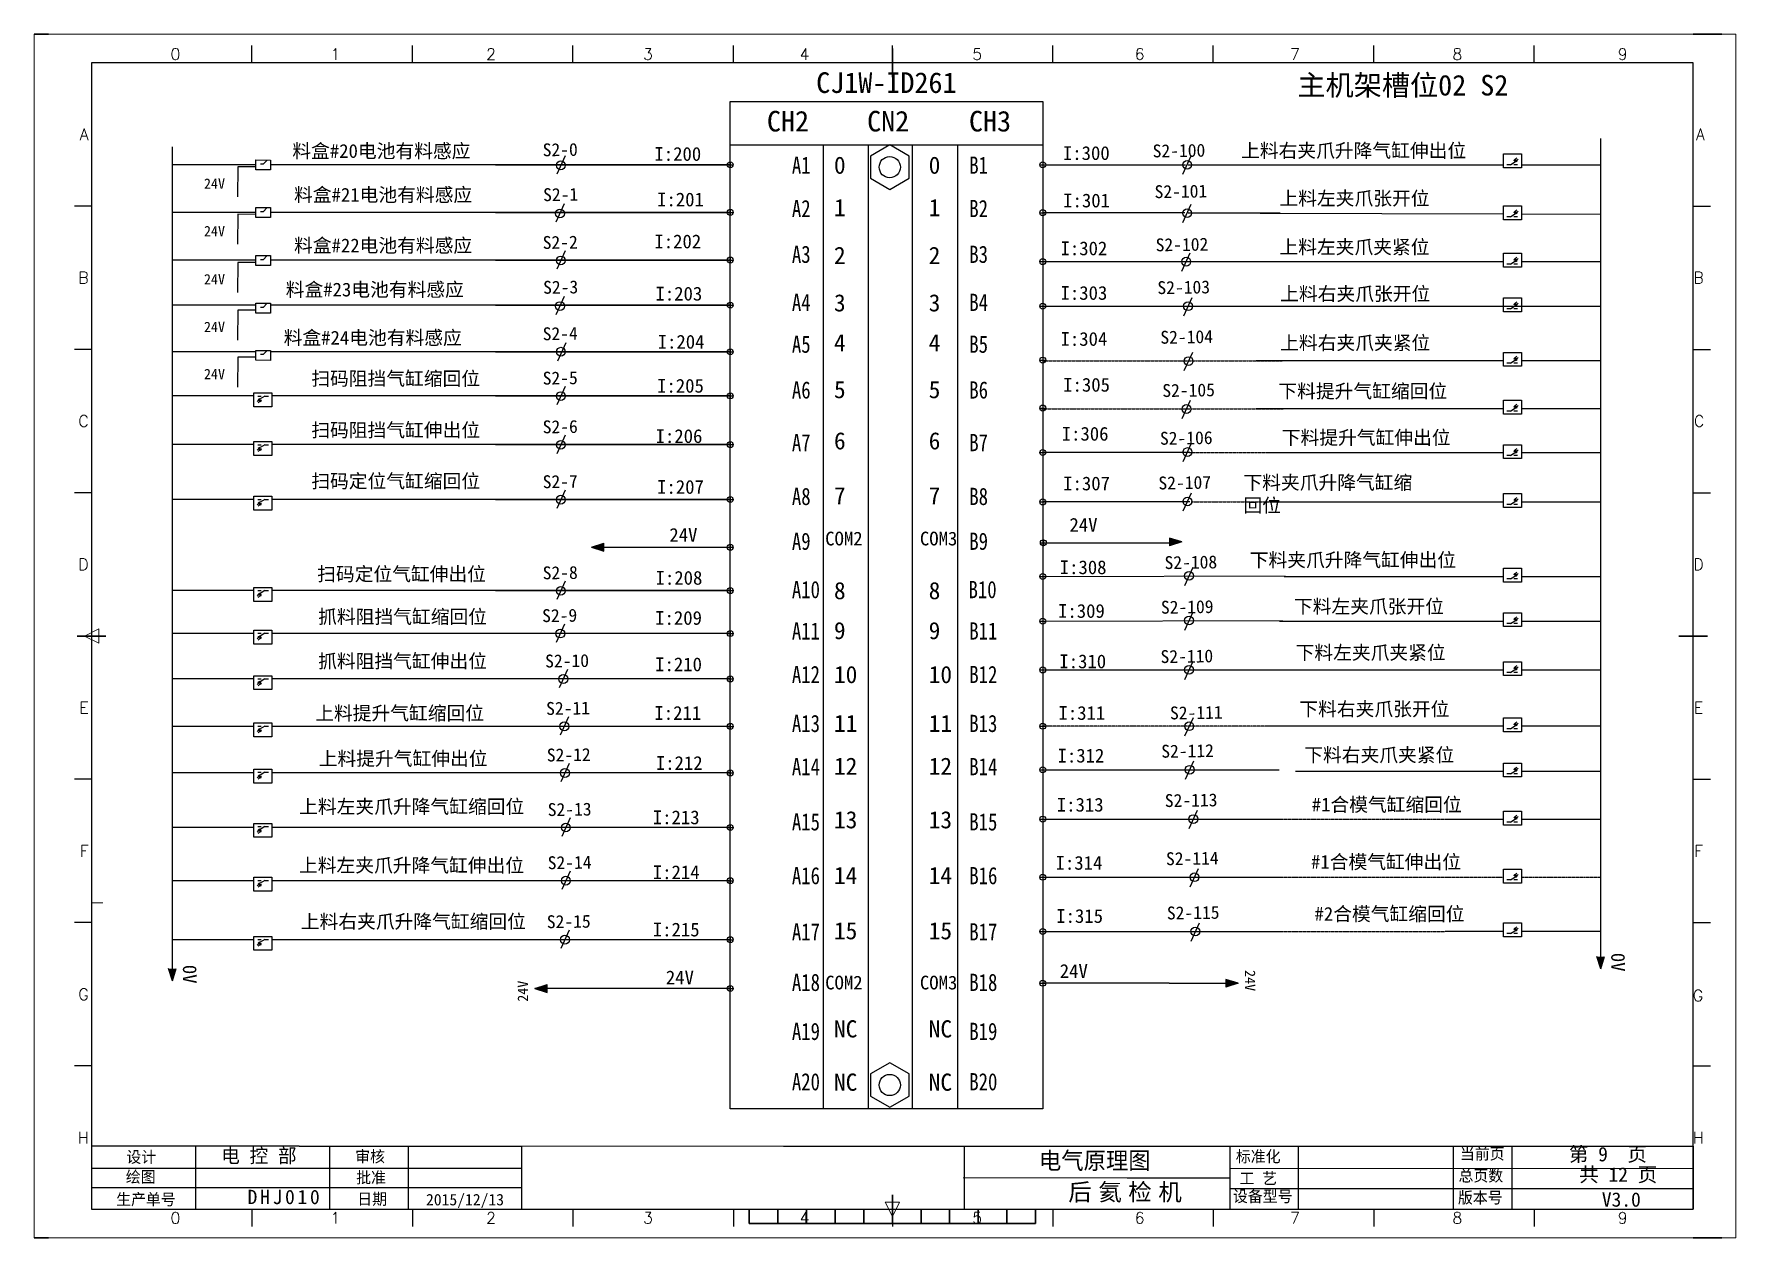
# Model space of a CAD drawing. Extents: x -471 to 3265, y -2399 to 467.
# Drawn here: x 1340 to 1934, y -955 to -535 of the extents above; entities that cross this region are included whole.
import ezdxf
from ezdxf.enums import TextEntityAlignment as Align

# ---------------------------------------------------------------- set-up
doc = ezdxf.new("R2010")
doc.units = 0
doc.header["$MEASUREMENT"] = 0
doc.linetypes.add('ACAD_ISO02W100', pattern=[15, 12, -3])
doc.linetypes.add('ACANSTGL', pattern=[0.11811, 0.07874, -0.03937])
doc.layers.add('1', color=3, linetype='Continuous', lineweight=20)
for name, color, linetype in [('AE_BOR', 1, 'Continuous'), ('SYMS', 7, 'Continuous'), ('图层1', 7, 'Continuous')]:
    doc.layers.add(name, color=color, linetype=linetype)
doc.styles.add('HZ', font='SimSun.ttf', dxfattribs={"width": 0.8})
doc.styles.add('WD', font='romans.shx', dxfattribs={"bigfont": 'gbcbig.shx'})
doc.styles.add('样式 2', font='NSimSun.ttf')

# ---------------------------------------------------------------- blocks, each defined once
blk = doc.blocks.new('gb_a2_a')
for p, q in [((584, 410), (25, 410)), ((25, 410), (25, 10)), ((584, 10), (584, 410)), ((25, 10), (584, 10))]:
    blk.add_line(p, q)
at = {"lineweight": 9, "ltscale": 0.1}
blk.add_line((25, 116.86), (29, 116.86), dxfattribs=at)
at = {"layer": 'AE_BOR', "lineweight": 30}
for p, q in [((10, 420), (4.93, 420)), ((594, 420), (584, 420)), ((4.93, 0), (10, 0)), ((594, 0), (584, 0))]:
    blk.add_line(p, q, dxfattribs=at)
at = {"layer": 'AE_BOR', "color": 1, "lineweight": 15}
for p, q in [((4.93, 420), (598.93, 420)), ((4.93, 0), (4.93, 420)), ((598.93, 420), (598.93, 0)), ((22.5, 210), (27.5, 212.5)), ((27.5, 207.5), (22.5, 210)), ((27.5, 212.5), (27.5, 207.5)), ((304.5, 7.5), (302, 12.5)), ((302, 12.5), (307, 12.5)), ((307, 12.5), (304.5, 7.5)), ((598.93, 0), (4.93, 0))]:
    blk.add_line(p, q, dxfattribs=at)
at = {"layer": 'AE_BOR'}
for p, q in [((81, 410), (81, 416)), ((137, 410), (137, 416)), ((193, 410), (193, 416)), ((249, 410), (249, 416)), ((304.5, 410), (304.5, 416)), ((360.5, 410), (360.5, 416)), ((416.5, 410), (416.5, 416)), ((472.5, 410), (472.5, 416)), ((528.5, 410), (528.5, 416)), ((25, 360), (19, 360)), ((584, 360), (590, 360)), ((25, 310), (19, 310)), ((584, 310), (590, 310)), ((25, 260), (19, 260)), ((584, 260), (590, 260)), ((25, 160), (19, 160)), ((584, 160), (590, 160)), ((25, 110), (19, 110)), ((584, 110), (590, 110)), ((25, 60), (19, 60)), ((584, 60), (590, 60)), ((81, 10), (81, 4)), ((137, 10), (137, 4)), ((193, 10), (193, 4)), ((249, 10), (249, 4)), ((304.5, 10), (304.5, 4)), ((360.5, 10), (360.5, 4)), ((416.5, 10), (416.5, 4)), ((472.5, 10), (472.5, 4)), ((528.5, 10), (528.5, 4))]:
    blk.add_line(p, q, dxfattribs=at)
at = {"layer": 'AE_BOR', "color": 2, "lineweight": 30}
for p, q in [((304.5, 405), (304.5, 415)), ((20, 210), (30, 210)), ((579, 210), (589, 210)), ((304.5, 10), (304.5, 15)), ((304.5, 15), (304.5, 5)), ((254.5, 5), (254.5, 10)), ((264.5, 5), (264.5, 10)), ((274.5, 5), (274.5, 10)), ((284.5, 5), (284.5, 10)), ((294.5, 5), (294.5, 10)), ((304.5, 10), (304.5, 5)), ((314.5, 5), (314.5, 10)), ((324.5, 5), (324.5, 10)), ((334.5, 5), (334.5, 10)), ((344.5, 5), (344.5, 10)), ((354.5, 5), (354.5, 10)), ((254.5, 5), (354.5, 5))]:
    blk.add_line(p, q, dxfattribs=at)
at = {"layer": 'AE_BOR', "style": 'WD'}
for s, p in [('0', (54.27, 411)), ('1', (110.12, 411)), ('2', (164.42, 411)), ('3', (219.22, 411)), ('4', (273.82, 411)), ('5', (334.12, 411)), ('6', (390.81, 411)), ('7', (445.01, 411)), ('8', (501.67, 411)), ('9', (559.4, 411)), ('0', (54.27, 5)), ('1', (110.12, 5)), ('2', (164.42, 5)), ('3', (219.22, 5)), ('4', (273.82, 5)), ('5', (334.12, 5)), ('6', (390.81, 5)), ('7', (445.01, 5)), ('8', (501.67, 5)), ('9', (559.4, 5))]:
    blk.add_text(s, height=4, dxfattribs=at).set_placement(p, align=Align.CENTER)
for s, p in [('A', (24, 385)), ('A', (588.05, 385)), ('B', (24, 335)), ('B', (587.67, 335)), ('C', (24, 285)), ('C', (587.86, 285)), ('D', (24, 235)), ('D', (587.67, 235)), ('E', (24, 185)), ('E', (587.48, 185)), ('F', (24, 135)), ('F', (587.48, 135)), ('F', (587.48, 135)), ('G', (24, 85)), ('G', (587.48, 84.56)), ('H', (24, 35)), ('H', (587.67, 35))]:
    blk.add_text(s, height=4, dxfattribs=at).set_placement(p, align=Align.MIDDLE_RIGHT)
blk = doc.blocks.new('SYMB2_M_326')
for p, q in [((-6.4, -0.5), (-7.8, 0.9)), ((0, 0), (0, -5)), ((-8.2, -2.2), (-9.6, -0.8)), ((-7.5, -2.9), (-8.2, -2.2)), ((-6.9, -2.4), (-8, -3.5)), ((-5.7, -4.7), (-8, -3.5)), ((-7.5, -2.9), (-7.1, -2.6)), ((-5.7, -4.7), (-7.5, -2.9)), ((-7.1, -2.6), (-6.9, -2.4)), ((-5.7, -4.7), (-6.9, -2.4)), ((-5.7, -1.2), (-6.4, -0.5)), ((-5.2, -0.6), (-6.2, -1.7)), ((-3.9, -2.9), (-6.2, -1.7)), ((-5.7, -1.2), (-5.4, -0.8)), ((-3.9, -2.9), (-5.7, -1.2)), ((-5.4, -0.8), (-5.2, -0.6)), ((-3.9, -2.9), (-5.2, -0.6)), ((0, -10), (-4, -3.5)), ((0, -10), (0, -15))]:
    blk.add_line(p, q)
for points in [[(-5.7, -4.7), (-6.9, -2.4), (-8, -3.5)], [(-3.9, -2.9), (-5.2, -0.6), (-6.2, -1.7)]]:
    blk.add_solid(points)

msp = doc.modelspace()

# ---------------------------------------------------------------- hatches: boundary and pattern name
for points in [[(1740.45, -712.64), (1736.2, -714), (1736.2, -711.28)], [(1534.48, -714.45), (1538.72, -713.09), (1538.72, -715.81)], [(1886.68, -861.51), (1885.32, -857.27), (1888.04, -857.27)], [(1388.16, -865.7), (1386.8, -861.46), (1389.52, -861.46)], [(1514.68, -868.43), (1518.92, -867.07), (1518.92, -869.79)], [(1760.13, -866.58), (1755.88, -867.94), (1755.88, -865.22)]]:
    msp.add_hatch(color=256).paths.add_polyline_path(points)

# ---------------------------------------------------------------- linework, layer by layer
at = {"lineweight": -3, "ltscale": 0.5}
for p, q in [((1388.14, -574.78), (1388.14, -852.73)), ((1886.66, -571.91), (1886.66, -848.54)), ((1741.49, -597.83), (1692.32, -597.83)), ((1692.08, -681.33), (1743.31, -681.33)), ((1743.31, -698.63), (1692.15, -698.63)), ((1832.43, -809.31), (1852.71, -809.31)), ((1856.93, -809.31), (1857, -809.31)), ((1859.03, -809.31), (1886.66, -809.31)), ((1832.43, -848.41), (1852.71, -848.41)), ((1859.03, -848.41), (1886.66, -848.41))]:
    msp.add_line(p, q, dxfattribs=at)
for p, q in [((1582.86, -574.13), (1691.94, -574.13)), ((1417.25, -581.05), (1388.14, -581.05)), ((1417.24, -582.85), (1417.25, -579.36)), ((1417.25, -579.36), (1422.47, -579.38)), ((1422.47, -579.38), (1422.46, -582.86)), ((1582.86, -581.05), (1422.47, -581.05)), ((1525.23, -577.9), (1522.31, -584.3)), ((1691.94, -581.05), (1741.72, -581.05)), ((1740.84, -584.37), (1743.76, -577.96)), ((1774.93, -581.13), (1742.73, -581.13)), ((1768.94, -581.05), (1852.64, -581.05)), ((1859.01, -581.01), (1886.66, -581.01)), ((1422.46, -582.86), (1417.24, -582.85)), ((1417.25, -597.66), (1388.14, -597.66)), ((1417.24, -599.4), (1417.25, -595.92)), ((1422.46, -599.41), (1417.24, -599.4)), ((1417.25, -595.92), (1422.47, -595.93)), ((1422.47, -595.93), (1422.46, -599.41)), ((1505.21, -597.66), (1422.47, -597.66)), ((1582.86, -597.66), (1500.67, -597.66)), ((1524.94, -594.71), (1522.01, -601.11)), ((1740.83, -601.23), (1743.77, -594.84)), ((1774.77, -597.98), (1742.73, -597.94)), ((1767.88, -597.98), (1852.71, -598.16)), ((1856.91, -598.17), (1856.94, -598.17)), ((1859.03, -598.17), (1886.66, -598.23)), ((1525.23, -611.1), (1522.31, -617.5)), ((1740.53, -618.16), (1743.45, -611.76)), ((1417.25, -614.28), (1388.14, -614.28)), ((1417.24, -616.19), (1417.25, -612.71)), ((1422.46, -616.2), (1417.24, -616.19)), ((1417.25, -612.71), (1422.47, -612.72)), ((1422.47, -612.72), (1422.46, -616.2)), ((1505.21, -614.28), (1422.47, -614.28)), ((1582.86, -614.28), (1500.67, -614.28)), ((1691.94, -614.84), (1743.55, -614.84)), ((1775.1, -614.93), (1741.88, -614.93)), ((1763.33, -614.84), (1852.71, -614.84)), ((1859.03, -614.84), (1886.66, -614.84)), ((1417.24, -632.82), (1417.25, -629.34)), ((1417.25, -629.34), (1422.47, -629.35)), ((1422.47, -629.35), (1422.46, -632.83)), ((1524.94, -627.02), (1522.01, -633.43)), ((1741.15, -633.71), (1744.08, -627.31)), ((1417.25, -630.04), (1388.14, -630.04)), ((1422.46, -632.83), (1417.24, -632.82)), ((1505.97, -630.04), (1422.47, -630.04)), ((1582.86, -630.04), (1500.67, -630.04)), ((1691.94, -630.39), (1744, -630.39)), ((1775.78, -630.48), (1743.63, -630.48)), ((1763.33, -630.39), (1886.66, -630.39)), ((1417.25, -646.32), (1388.14, -646.32)), ((1417.24, -649.26), (1417.25, -645.78)), ((1417.25, -645.78), (1422.47, -645.79)), ((1422.47, -645.79), (1422.46, -649.27)), ((1495.41, -646.32), (1422.47, -646.32)), ((1582.86, -646.32), (1484.67, -646.32)), ((1525.52, -643.14), (1522.6, -649.54)), ((1741.33, -652.85), (1744.29, -646.46)), ((1422.46, -649.27), (1417.24, -649.26)), ((1766.48, -649.33), (1852.71, -649.33)), ((1859.03, -649.33), (1886.66, -649.33)), ((1525.23, -658.43), (1522.31, -664.83)), ((1416.55, -661.68), (1388.14, -661.68)), ((1479.12, -661.68), (1422.87, -661.68)), ((1582.86, -661.68), (1479.12, -661.68)), ((1740.6, -669.58), (1743.56, -663.19)), ((1766.48, -666.06), (1852.71, -666.06)), ((1859.03, -666.06), (1886.66, -666.06)), ((1525.23, -675.43), (1522.31, -681.83)), ((1416.55, -678.68), (1388.14, -678.68)), ((1487.91, -678.68), (1422.87, -678.68)), ((1582.86, -678.68), (1482.98, -678.68)), ((1740.92, -684.58), (1743.88, -678.2)), ((1770.34, -681.47), (1852.71, -681.47)), ((1856.91, -681.47), (1856.93, -681.47)), ((1859.03, -681.47), (1886.66, -681.47)), ((1525.23, -694.57), (1522.31, -700.97)), ((1416.55, -697.82), (1388.14, -697.82)), ((1479.12, -697.82), (1422.87, -697.82)), ((1582.86, -697.82), (1479.12, -697.82)), ((1740.92, -701.82), (1743.88, -695.44)), ((1772.09, -698.67), (1852.71, -698.67)), ((1859.03, -698.67), (1886.66, -698.67)), ((1740.45, -712.64), (1736.2, -711.28)), ((1736.2, -711.28), (1736.2, -714)), ((1740.45, -712.64), (1736.2, -714)), ((1534.48, -714.45), (1538.72, -713.09)), ((1534.48, -714.45), (1538.72, -715.81)), ((1538.68, -714.48), (1582.86, -714.48)), ((1538.72, -715.81), (1538.72, -713.09)), ((1692.16, -712.91), (1736.34, -712.91)), ((1691.94, -724.69), (1776.53, -724.46)), ((1741.49, -727.77), (1744.44, -721.39)), ((1416.55, -729.61), (1388.14, -729.61)), ((1582.86, -729.61), (1422.87, -729.61)), ((1525.23, -726.36), (1522.31, -732.76)), ((1776.16, -724.69), (1852.71, -724.69)), ((1859.03, -724.69), (1886.66, -724.69)), ((1525.04, -741.28), (1522.12, -747.68)), ((1691.94, -740.26), (1775.63, -740.04)), ((1741.49, -743.35), (1744.44, -736.97)), ((1774.53, -740.26), (1852.71, -740.26)), ((1859.03, -740.26), (1886.66, -740.26)), ((1416.55, -744.59), (1388.14, -744.59)), ((1493.62, -744.59), (1422.87, -744.59)), ((1582.86, -744.59), (1484.67, -744.59)), ((1741.49, -760.57), (1744.44, -754.18)), ((1526.09, -757.12), (1523.17, -763.52)), ((1691.94, -757.29), (1774.81, -757.25)), ((1774.2, -757.29), (1852.71, -757.29)), ((1859.03, -757.29), (1886.66, -757.29)), ((1416.55, -760.43), (1388.14, -760.43)), ((1488.32, -760.43), (1422.87, -760.43)), ((1582.86, -760.43), (1485.58, -760.43)), ((1416.55, -776.97), (1388.14, -776.97)), ((1487.29, -776.97), (1422.87, -776.97)), ((1582.86, -776.97), (1486.03, -776.97)), ((1526.43, -773.65), (1523.51, -780.05)), ((1741.55, -780.23), (1744.51, -773.84)), ((1770.76, -776.83), (1852.71, -776.83)), ((1859.03, -776.83), (1886.66, -776.83)), ((1526.67, -789.9), (1523.75, -796.3)), ((1741.74, -795.42), (1744.69, -789.04)), ((1416.55, -793.22), (1388.14, -793.22)), ((1492.03, -793.22), (1422.87, -793.22)), ((1582.86, -793.22), (1486.08, -793.22)), ((1691.94, -792.11), (1774.4, -792.11)), ((1780.1, -792.6), (1852.71, -792.6)), ((1859.03, -792.6), (1886.66, -792.6)), ((1742.99, -812.62), (1745.94, -806.24)), ((1416.55, -812.25), (1388.14, -812.25)), ((1486.36, -812.25), (1422.87, -812.25)), ((1582.86, -812.25), (1486.36, -812.25)), ((1526.98, -808.93), (1524.06, -815.34)), ((1691.94, -809.31), (1775.69, -809.31)), ((1416.55, -830.81), (1388.14, -830.81)), ((1487.65, -830.81), (1422.87, -830.81)), ((1582.86, -830.81), (1486.71, -830.81)), ((1526.98, -827.49), (1524.06, -833.89)), ((1743.39, -832.91), (1746.34, -826.53)), ((1526.67, -848.07), (1523.75, -854.47)), ((1691.94, -848.54), (1774.95, -848.54)), ((1743.71, -851.85), (1746.66, -845.46)), ((1886.66, -848.54), (1886.66, -857.25)), ((1416.55, -851.39), (1388.14, -851.39)), ((1388.14, -852.73), (1388.14, -861.44)), ((1486.36, -851.39), (1422.87, -851.39)), ((1582.86, -851.39), (1486.36, -851.39)), ((1886.68, -861.51), (1885.32, -857.27)), ((1886.68, -861.51), (1888.04, -857.27)), ((1388.16, -865.7), (1386.8, -861.46)), ((1388.16, -865.7), (1389.52, -861.46)), ((1514.68, -868.43), (1518.92, -867.07)), ((1518.92, -869.79), (1518.92, -867.07)), ((1736.12, -866.58), (1691.94, -866.58)), ((1736.12, -866.58), (1760.13, -866.58)), ((1760.13, -866.58), (1755.88, -865.22)), ((1755.88, -865.22), (1755.88, -867.94)), ((1760.13, -866.58), (1755.88, -867.94)), ((1538.68, -868.43), (1514.68, -868.43)), ((1514.68, -868.43), (1518.92, -869.79)), ((1582.86, -868.43), (1538.68, -868.43)), ((1432.38, -923.44), (1359.95, -923.44)), ((1359.95, -923.44), (1359.95, -945.44)), ((1396.22, -923.44), (1396.22, -945.44)), ((1432.38, -923.44), (1509.99, -923.44)), ((1442.99, -923.44), (1442.99, -945.44)), ((1470.43, -923.44), (1470.43, -945.44)), ((1509.99, -923.44), (1509.99, -945.44)), ((1601.48, -923.44), (1721.38, -923.44)), ((1664.55, -923.44), (1664.55, -945.44)), ((1721.38, -923.44), (1858.96, -923.44)), ((1757.18, -923.44), (1757.18, -945.44)), ((1858.96, -923.44), (1918.95, -923.44)), ((1721.38, -934.44), (1757.15, -934.44)), ((1359.95, -945.44), (1918.95, -945.44))]:
    msp.add_line(p, q)
at = {"linetype": 'ACAD_ISO02W100'}
for p, q in [((1410.98, -581.77), (1410.95, -592.22)), ((1417.25, -581.79), (1410.98, -581.77)), ((1418.94, -580.75), (1419.95, -580.75)), ((1419.95, -580.75), (1421.14, -579.52)), ((1410.98, -598.32), (1410.95, -608.77)), ((1417.25, -598.34), (1410.98, -598.32)), ((1418.94, -597.3), (1419.95, -597.3)), ((1419.95, -597.3), (1421.14, -596.07)), ((1410.98, -615.11), (1410.95, -625.56)), ((1417.25, -615.13), (1410.98, -615.11)), ((1418.94, -614.09), (1419.95, -614.09)), ((1419.95, -614.09), (1421.14, -612.86)), ((1419.95, -630.72), (1421.14, -629.49)), ((1410.98, -631.75), (1410.95, -642.19)), ((1417.25, -631.76), (1410.98, -631.75)), ((1418.94, -630.72), (1419.95, -630.72)), ((1418.94, -647.16), (1419.95, -647.16)), ((1419.95, -647.16), (1421.14, -645.93)), ((1410.98, -648.19), (1410.95, -658.63)), ((1417.25, -648.2), (1410.98, -648.19))]:
    msp.add_line(p, q, dxfattribs=at)
at = {"lineweight": -3}
for p, q in [((1500.89, -581.05), (1583.9, -581.05)), ((1581.83, -581.05), (1583.9, -581.05)), ((1582.86, -580.01), (1582.86, -582.09)), ((1690.9, -581.05), (1692.98, -581.05)), ((1691.94, -580.01), (1691.94, -582.09)), ((1500.89, -597.66), (1583.9, -597.66)), ((1581.83, -597.66), (1583.9, -597.66)), ((1582.86, -596.62), (1582.86, -598.7)), ((1690.9, -597.77), (1692.98, -597.77)), ((1691.94, -596.73), (1691.94, -598.81)), ((1500.89, -614.28), (1583.9, -614.28)), ((1581.83, -614.28), (1583.9, -614.28)), ((1582.86, -613.24), (1582.86, -615.32)), ((1690.9, -614.84), (1692.98, -614.84)), ((1691.94, -613.8), (1691.94, -615.88)), ((1582.86, -629), (1582.86, -631.08)), ((1691.94, -629.35), (1691.94, -631.43)), ((1500.89, -630.04), (1583.9, -630.04)), ((1581.83, -630.04), (1583.9, -630.04)), ((1690.9, -630.39), (1692.98, -630.39)), ((1500.89, -646.32), (1583.9, -646.32)), ((1581.83, -646.32), (1583.9, -646.32)), ((1582.86, -645.28), (1582.86, -647.36)), ((1690.9, -649.18), (1692.98, -649.18)), ((1691.94, -648.14), (1691.94, -650.22)), ((1500.89, -661.68), (1583.9, -661.68)), ((1581.83, -661.68), (1583.9, -661.68)), ((1582.86, -660.64), (1582.86, -662.72)), ((1691.94, -664.89), (1691.94, -666.96)), ((1690.9, -665.92), (1692.98, -665.92)), ((1500.89, -678.68), (1583.9, -678.68)), ((1581.83, -678.68), (1583.9, -678.68)), ((1582.86, -677.64), (1582.86, -679.72)), ((1690.92, -681.43), (1693, -681.43)), ((1691.96, -680.39), (1691.96, -682.46)), ((1500.89, -697.82), (1583.9, -697.82)), ((1581.83, -697.82), (1583.9, -697.82)), ((1582.86, -696.78), (1582.86, -698.86)), ((1690.9, -698.67), (1692.98, -698.67)), ((1691.94, -697.63), (1691.94, -699.71)), ((1692.16, -711.87), (1692.16, -713.95)), ((1581.83, -714.48), (1583.9, -714.48)), ((1582.86, -713.44), (1582.86, -715.51)), ((1691.12, -712.91), (1693.2, -712.91)), ((1691.94, -723.65), (1691.94, -725.73)), ((1500.89, -729.61), (1583.9, -729.61)), ((1581.83, -729.61), (1583.9, -729.61)), ((1582.86, -728.57), (1582.86, -730.65)), ((1690.9, -724.69), (1692.98, -724.69)), ((1690.9, -740.26), (1692.98, -740.26)), ((1691.94, -739.22), (1691.94, -741.3)), ((1581.83, -744.59), (1583.9, -744.59)), ((1582.86, -743.56), (1582.86, -745.63)), ((1582.86, -759.4), (1582.86, -761.47)), ((1690.9, -757.29), (1692.98, -757.29)), ((1691.94, -756.25), (1691.94, -758.33)), ((1581.83, -760.43), (1583.9, -760.43)), ((1581.83, -776.97), (1583.9, -776.97)), ((1582.86, -775.93), (1582.86, -778.01)), ((1690.9, -776.92), (1692.98, -776.92)), ((1691.94, -775.88), (1691.94, -777.96)), ((1581.83, -793.22), (1583.9, -793.22)), ((1582.86, -792.18), (1582.86, -794.26)), ((1690.9, -792.11), (1692.98, -792.11)), ((1691.94, -791.07), (1691.94, -793.15)), ((1691.94, -792.11), (1719.8, -792.11)), ((1581.83, -812.25), (1583.9, -812.25)), ((1582.86, -811.21), (1582.86, -813.29)), ((1690.9, -809.31), (1692.98, -809.31)), ((1691.94, -808.27), (1691.94, -810.35)), ((1691.94, -809.31), (1719.8, -809.31)), ((1581.83, -830.81), (1583.9, -830.81)), ((1582.86, -829.77), (1582.86, -831.85)), ((1690.9, -829.6), (1692.98, -829.6)), ((1691.94, -828.56), (1691.94, -830.64)), ((1691.94, -829.6), (1774.83, -829.6)), ((1690.9, -848.54), (1692.98, -848.54)), ((1691.94, -847.5), (1691.94, -849.58)), ((1691.94, -848.54), (1720.26, -848.54)), ((1581.83, -851.39), (1583.9, -851.39)), ((1582.86, -850.35), (1582.86, -852.42)), ((1690.9, -866.58), (1692.98, -866.58)), ((1691.94, -865.54), (1691.94, -867.61)), ((1581.83, -868.43), (1583.9, -868.43)), ((1582.86, -867.39), (1582.86, -869.47))]:
    msp.add_line(p, q, dxfattribs=at)
at = {"linetype": 'ACANSTGL'}
for p, q in [((1692.21, -649.49), (1775.45, -649.49)), ((1691.55, -666.21), (1775.85, -666.21)), ((1743.12, -681.43), (1774.64, -681.43)), ((1743.71, -698.67), (1774.64, -698.67)), ((1774.39, -776.92), (1691.94, -776.92)), ((1774.83, -809.31), (1832.43, -809.31)), ((1774.83, -829.6), (1852.71, -829.6)), ((1859.03, -829.6), (1886.66, -829.6)), ((1774.83, -848.54), (1832.43, -848.54))]:
    msp.add_line(p, q, dxfattribs=at)
at = {"lineweight": 9, "ltscale": 0.1}
for p, q in [((1509.99, -923.44), (1601.48, -923.44)), ((1664.18, -934.44), (1721.38, -934.44))]:
    msp.add_line(p, q, dxfattribs=at)
at = {"color": 0, "ltscale": 2}
for p, q in [((1781.07, -923.44), (1781.07, -945.44)), ((1855.65, -923.44), (1855.65, -945.44)), ((1359.95, -931.12), (1509.99, -931.06)), ((1757.26, -931.2), (1918.95, -931.13)), ((1359.95, -937.82), (1509.99, -937.82)), ((1757.15, -938.16), (1918.95, -938.16))]:
    msp.add_line(p, q, dxfattribs=at)
at = {"color": 0}
for p, q in [((1835.23, -923.44), (1835.23, -945.44)), ((1918.95, -923.44), (1918.95, -945.44))]:
    msp.add_line(p, q, dxfattribs=at)
for points in [[(1582.86, -558.95), (1691.94, -558.95), (1691.94, -910.44), (1582.86, -910.44)], [(1615.42, -574.04), (1662.23, -574.04), (1662.23, -910.44), (1615.42, -910.44)], [(1631.18, -574.13), (1646.31, -574.13), (1646.31, -910.44), (1631.18, -910.44)], [(1638.56, -574.13), (1631.85, -578), (1631.85, -585.76), (1638.56, -589.63), (1645.28, -585.76), (1645.28, -578)], [(1859.03, -577.27), (1859.03, -582.11), (1852.71, -582.11), (1852.71, -577.27)], [(1859.03, -595.41), (1859.03, -600.25), (1852.71, -600.25), (1852.71, -595.41)], [(1859.03, -611.93), (1859.03, -616.77), (1852.71, -616.77), (1852.71, -611.93)], [(1859.03, -627.52), (1859.03, -632.36), (1852.71, -632.36), (1852.71, -627.52)], [(1859.03, -646.48), (1859.03, -651.32), (1852.71, -651.32), (1852.71, -646.48)], [(1416.55, -665.5), (1416.55, -660.66), (1422.87, -660.66), (1422.87, -665.5)], [(1859.03, -663.21), (1859.03, -668.05), (1852.71, -668.05), (1852.71, -663.21)], [(1416.55, -682.45), (1416.55, -677.61), (1422.87, -677.61), (1422.87, -682.45)], [(1859.03, -678.7), (1859.03, -683.54), (1852.71, -683.54), (1852.71, -678.7)], [(1416.55, -701.55), (1416.55, -696.71), (1422.87, -696.71), (1422.87, -701.55)], [(1859.03, -695.76), (1859.03, -700.6), (1852.71, -700.6), (1852.71, -695.76)], [(1859.03, -721.78), (1859.03, -726.62), (1852.71, -726.62), (1852.71, -721.78)], [(1416.55, -733.36), (1416.55, -728.52), (1422.87, -728.52), (1422.87, -733.36)], [(1859.03, -737.34), (1859.03, -742.18), (1852.71, -742.18), (1852.71, -737.34)], [(1416.55, -748.24), (1416.55, -743.4), (1422.87, -743.4), (1422.87, -748.24)], [(1416.55, -764.15), (1416.55, -759.31), (1422.87, -759.31), (1422.87, -764.15)], [(1859.03, -754.41), (1859.03, -759.25), (1852.71, -759.25), (1852.71, -754.41)], [(1416.55, -780.6), (1416.55, -775.76), (1422.87, -775.76), (1422.87, -780.6)], [(1859.03, -774.03), (1859.03, -778.88), (1852.71, -778.88), (1852.71, -774.03)], [(1859.03, -789.77), (1859.03, -794.61), (1852.71, -794.61), (1852.71, -789.77)], [(1416.55, -796.77), (1416.55, -791.92), (1422.87, -791.92), (1422.87, -796.77)], [(1859.03, -806.58), (1859.03, -811.42), (1852.71, -811.42), (1852.71, -806.58)], [(1416.55, -815.67), (1416.55, -810.83), (1422.87, -810.83), (1422.87, -815.67)], [(1416.55, -834.45), (1416.55, -829.61), (1422.87, -829.61), (1422.87, -834.45)], [(1859.03, -826.8), (1859.03, -831.64), (1852.71, -831.64), (1852.71, -826.8)], [(1859.03, -845.52), (1859.03, -850.36), (1852.71, -850.36), (1852.71, -845.52)], [(1416.55, -855.07), (1416.55, -850.23), (1422.87, -850.23), (1422.87, -855.07)], [(1638.56, -894.33), (1631.85, -898.2), (1631.85, -905.96), (1638.56, -909.83), (1645.28, -905.96), (1645.28, -898.2)]]:
    msp.add_lwpolyline(points, close=True)
at = {"color": 6}
for centre in [(1523.74, -581.22), (1742.33, -581.05), (1523.45, -598.03), (1742.33, -597.92), (1523.74, -614.42), (1742.02, -614.84), (1523.45, -630.34), (1742.64, -630.39), (1523.74, -646.27), (1742.84, -649.54), (1523.74, -661.75), (1742.11, -666.26), (1523.74, -678.74), (1742.43, -681.27), (1523.74, -697.89), (1742.43, -698.51), (1742.99, -724.46), (1523.74, -729.68), (1742.99, -740.04), (1523.55, -744.59), (1524.6, -760.43), (1742.99, -757.25), (1524.95, -776.97), (1743.06, -776.92), (1525.18, -793.22), (1743.24, -792.11), (1744.49, -809.31), (1525.49, -812.25), (1525.49, -830.81), (1744.9, -829.6), (1745.21, -848.54), (1525.18, -851.39)]:
    msp.add_circle(centre, 1.54, dxfattribs=at)
at = {"lineweight": -3}
for centre in [(1582.86, -581.05), (1691.94, -581.05), (1582.86, -597.66), (1691.94, -597.77), (1582.86, -614.28), (1691.94, -614.84), (1582.86, -630.04), (1691.94, -630.39), (1582.86, -646.32), (1691.94, -649.18), (1582.86, -661.68), (1691.94, -665.92), (1582.86, -678.68), (1691.96, -681.43), (1582.86, -697.82), (1691.94, -698.67), (1692.16, -712.91), (1582.86, -714.48), (1691.94, -724.69), (1582.86, -729.61), (1691.94, -740.26), (1582.86, -744.59), (1582.86, -760.43), (1691.94, -757.29), (1582.86, -776.97), (1691.94, -776.92), (1582.86, -793.22), (1691.94, -792.11), (1582.86, -812.25), (1691.94, -809.31), (1582.86, -830.81), (1691.94, -829.6), (1691.94, -848.54), (1582.86, -851.39), (1691.94, -866.58), (1582.86, -868.43)]:
    msp.add_circle(centre, 1.04, dxfattribs=at)
for centre in [(1638.56, -581.88), (1638.56, -902.08)]:
    msp.add_circle(centre, 3.71)

# ---------------------------------------------------------------- block references
msp.add_blockref('gb_a2_a', (1334.95, -955.44))
at = {"layer": '图层1', "color": 7, "linetype": 'Continuous', "xscale": 0.2488319999988562, "yscale": 0.2488320000002204, "zscale": 0.2488319999993965}
for p, rotation in [((1857.63, -581.03), 270), ((1857.63, -599.17), 270), ((1857.63, -615.7), 270), ((1857.63, -631.28), 270), ((1857.63, -650.24), 270), ((1417.95, -661.73), 90), ((1857.63, -666.97), 270), ((1417.95, -678.69), 90), ((1857.63, -682.47), 270), ((1417.95, -697.78), 90), ((1857.63, -699.52), 270), ((1857.63, -725.54), 270), ((1417.95, -729.59), 90), ((1857.63, -741.11), 270), ((1417.95, -744.47), 90), ((1857.63, -758.17), 270), ((1417.95, -760.39), 90), ((1417.95, -776.84), 90), ((1857.63, -777.8), 270), ((1417.95, -793), 90), ((1857.63, -793.54), 270), ((1417.95, -811.91), 90), ((1857.63, -810.35), 270), ((1417.95, -830.68), 90), ((1857.63, -830.56), 270), ((1857.63, -849.28), 270), ((1417.95, -851.3), 90)]:
    msp.add_blockref('SYMB2_M_326', p, dxfattribs=dict(at, rotation=rotation))

# ---------------------------------------------------------------- texts
at = {"attachment_point": 1}
for s, insert, char_height, width in [('{\\fFangSong|b0|i0|c134|p49;CJ1W-ID261}', (1612.88, -548.79), 7.2, 38.5041), ('{\\fFangSong|b0|i0|c134|p49;主机架槽位02 S2}', (1780.84, -549.68), 7.2, 130.0281), ('{\\fFangSong|b0|i0|c134|p49;CH2}', (1595.68, -562.23), 7.2, 38.5041), ('{\\fFangSong|b0|i0|c134|p49;CN2}', (1630.64, -562.23), 7.2, 38.5041), ('{\\fFangSong|b0|i0|c134|p49;CH3}', (1666.2, -562.23), 7.2, 38.5041), ('{\\fSimSun|b0|i0|c134|p2; I:200}', (1553.14, -574.86), 4.8, 62.4153), ('{\\fSimSun|b0|i0|c134|p2; I:300}', (1695.72, -574.56), 4.8, 62.4153), ('{\\fSimSun|b0|i0|c134|p2;上料右夹爪升降气缸伸出位}', (1761.16, -573.69), 4.8, 83.217), ('{\\fSimSun|b0|i0|c134|p2;0}', (1619.07, -578.18), 6, 4.47), ('{\\fSimSun|b0|i0|c134|p2;0}', (1652.13, -578.18), 6, 4.47), ('24V', (1399.19, -585.83), 3.6, 13.1111), ('{\\fSimSun|b0|i0|c134|p2; I:201}', (1554.08, -590.75), 4.8, 62.4153), ('{\\fSimSun|b0|i0|c134|p2;1}', (1619.07, -592.98), 6, 4.47), ('{\\fSimSun|b0|i0|c134|p2;1}', (1652.13, -592.98), 6, 4.47), ('{\\fSimSun|b0|i0|c134|p2; I:301}', (1695.81, -591.1), 4.8, 62.4153), ('{\\fSimSun|b0|i0|c134|p2;上料左夹爪张开位}', (1774.55, -590.35), 4.8, 62.4153), ('24V', (1399.19, -602.38), 3.6, 13.1111), ('{\\fSimSun|b0|i0|c134|p2; I:202}', (1553.14, -605.38), 4.8, 62.4153), ('{\\fSimSun|b0|i0|c134|p2;2}', (1619.07, -609.65), 6, 4.47), ('{\\fSimSun|b0|i0|c134|p2;2}', (1652.13, -609.65), 6, 4.47), ('{\\fSimSun|b0|i0|c134|p2; I:302}', (1694.88, -607.8), 4.8, 62.4153), ('{\\fSimSun|b0|i0|c134|p2;上料左夹爪夹紧位}', (1774.55, -607.32), 4.8, 62.4153), ('24V', (1399.19, -619.17), 3.6, 13.1111), ('{\\fSimSun|b0|i0|c134|p2;料盒#23电池有料感应}', (1427.72, -622.17), 4.8, 85.1665), ('{\\fSimSun|b0|i0|c134|p2; I:203}', (1553.51, -623.61), 4.8, 62.4153), ('{\\fSimSun|b0|i0|c134|p2; I:303}', (1694.88, -623.35), 4.8, 62.4153), ('{\\fSimSun|b0|i0|c134|p2;上料右夹爪张开位}', (1774.81, -623.64), 4.8, 73.5175), ('{\\fSimSun|b0|i0|c134|p2;3}', (1619.07, -626.2), 6, 4.47), ('{\\fSimSun|b0|i0|c134|p2;3}', (1652.13, -626.2), 6, 4.47), ('24V', (1399.19, -635.8), 3.6, 13.1111), ('{\\fNSimSun|b0|i0|c134|p49;料盒#24电池有料感应}', (1427.01, -638.97), 4.8, 69.8641), ('{\\fSimSun|b0|i0|c134|p2; I:204}', (1554.29, -640.38), 4.8, 62.4153), ('{\\fSimSun|b0|i0|c134|p2;4}', (1619.07, -640.12), 6, 4.47), ('{\\fSimSun|b0|i0|c134|p2;4}', (1652.13, -640.12), 6, 4.47), ('{\\fSimSun|b0|i0|c134|p2; I:304}', (1694.88, -639.4), 4.8, 62.4153), ('{\\fSimSun|b0|i0|c134|p2;上料右夹爪夹紧位}', (1774.81, -640.75), 4.8, 73.7819), ('24V', (1399.19, -652.24), 3.6, 13.1111), ('{\\fSimSun|b0|i0|c134|p2;扫码阻挡气缸缩回位}', (1436.64, -653.22), 4.8, 62.4153), ('{\\fSimSun|b0|i0|c134|p2; I:205}', (1554.08, -655.74), 4.8, 62.4153), ('{\\fSimSun|b0|i0|c134|p2;5}', (1619.07, -656.47), 6, 4.47), ('{\\fSimSun|b0|i0|c134|p2;5}', (1652.13, -656.47), 6, 4.47), ('{\\fSimSun|b0|i0|c134|p2; I:305}', (1695.81, -655.39), 4.8, 62.4153), ('{\\fSimSun|b0|i0|c134|p2;下料提升气缸缩回位}', (1774.18, -657.61), 4.8, 85.1665), ('{\\fSimSun|b0|i0|c134|p2;扫码阻挡气缸伸出位}', (1436.64, -671.19), 4.8, 62.4153), ('{\\fSimSun|b0|i0|c134|p2; I:206}', (1553.56, -673.3), 4.8, 62.4153), ('{\\fSimSun|b0|i0|c134|p2;6}', (1619.07, -674.34), 6, 4.47), ('{\\fSimSun|b0|i0|c134|p2;6}', (1652.13, -674.34), 6, 4.47), ('{\\fSimSun|b0|i0|c134|p2; I:306}', (1695.3, -672.48), 4.8, 62.4153), ('{\\fSimSun|b0|i0|c134|p2;扫码定位气缸缩回位}', (1436.64, -688.98), 4.8, 62.4153), ('{\\fSimSun|b0|i0|c134|p2; I:207}', (1554.08, -691.03), 4.8, 62.4153), ('{\\fSimSun|b0|i0|c134|p2;7}', (1619.07, -693.51), 6, 4.47), ('{\\fSimSun|b0|i0|c134|p2;7}', (1652.13, -693.51), 6, 4.47), ('{\\fSimSun|b0|i0|c134|p2; I:307}', (1695.81, -689.82), 4.8, 62.4153), ('24V', (1701.27, -704.24), 4.8, 10.8839), ('24V', (1561.62, -707.78), 4.8, 10.8839), ('{\\fSimSun|b0|i0|c134|p2;COM2}', (1616.01, -709.04), 4.8, 4.47), ('{\\fSimSun|b0|i0|c134|p2;COM3}', (1649.07, -709.04), 4.8, 4.47), ('{\\fNSimSun|b0|i0|c134|p49;下料夹爪升降气缸伸出位}', (1764.19, -716.5), 4.8, 77.6989), ('{\\fSimSun|b0|i0|c134|p2;扫码定位气缸伸出位}', (1438.7, -721.4), 4.8, 62.4153), ('{\\fSimSun|b0|i0|c134|p2; I:208}', (1553.55, -722.74), 4.8, 62.4153), ('{\\fSimSun|b0|i0|c134|p2; I:308}', (1694.61, -719.06), 4.8, 62.4153), ('{\\fSimSun|b0|i0|c134|p2;8}', (1619.07, -726.6), 6, 4.47), ('{\\fSimSun|b0|i0|c134|p2;8}', (1652.13, -726.6), 6, 4.47), ('{\\fSimSun|b0|i0|c134|p2;抓料阻挡气缸缩回位}', (1439.05, -736.31), 4.8, 69.1288), ('{\\fSimSun|b0|i0|c134|p2; I:309}', (1694.02, -734.3), 4.8, 62.4153), ('{\\fNSimSun|b0|i0|c134|p49;下料左夹爪张开位}', (1779.61, -732.71), 4.8, 62.4153), ('{\\fSimSun|b0|i0|c134|p2; I:209}', (1553.41, -736.73), 4.8, 62.4153), ('{\\fSimSun|b0|i0|c134|p2;9}', (1619.07, -740.55), 6, 4.47), ('{\\fSimSun|b0|i0|c134|p2;9}', (1652.13, -740.55), 6, 4.47), ('{\\fNSimSun|b0|i0|c134|p49;下料左夹爪夹紧位}', (1780.19, -748.82), 4.8, 62.4153), ('{\\fSimSun|b0|i0|c134|p2;抓料阻挡气缸伸出位}', (1439.05, -751.8), 4.8, 69.1288), ('{\\fSimSun|b0|i0|c134|p2; I:210}', (1553.41, -752.92), 4.8, 62.4153), ('{\\fSimSun|b0|i0|c134|p2; I:310}', (1694.47, -751.89), 4.8, 62.4153), ('{\\fSimSun|b0|i0|c134|p2;10}', (1619.07, -755.88), 6, 4.47), ('{\\fSimSun|b0|i0|c134|p2;10}', (1652.13, -755.88), 6, 4.47), ('{\\fSimSun|b0|i0|c134|p2;上料提升气缸缩回位}', (1438.02, -769.95), 4.8, 69.1288), ('{\\fSimSun|b0|i0|c134|p2; I:211}', (1553.14, -769.89), 4.8, 62.4153), ('{\\fSimSun|b0|i0|c134|p2; I:311}', (1694.17, -769.88), 4.8, 62.4153), ('{\\fNSimSun|b0|i0|c134|p49;下料右夹爪张开位}', (1781.5, -768.5), 4.8, 62.4153), ('{\\fSimSun|b0|i0|c134|p2;11}', (1619.07, -772.91), 6, 4.47), ('{\\fSimSun|b0|i0|c134|p2;11}', (1652.13, -772.91), 6, 4.47), ('{\\fNSimSun|b0|i0|c134|p49;下料右夹爪夹紧位}', (1783.21, -784.52), 4.8, 62.4153), ('{\\fSimSun|b0|i0|c134|p2;上料提升气缸伸出位}', (1439.24, -785.79), 4.8, 69.1288), ('{\\fSimSun|b0|i0|c134|p2; I:212}', (1553.65, -787.35), 4.8, 62.4153), ('{\\fSimSun|b0|i0|c134|p2;12}', (1619.07, -787.86), 6, 4.47), ('{\\fSimSun|b0|i0|c134|p2;12}', (1652.13, -787.86), 6, 4.47), ('{\\fSimSun|b0|i0|c134|p2; I:312}', (1693.85, -784.77), 4.8, 62.4153), ('{\\fSimSun|b0|i0|c134|p2;上料左夹爪升降气缸缩回位}', (1432.41, -802.54), 4.8, 84.8582), ('{\\fNSimSun|b0|i0|c134|p49;#1合模气缸缩回位}', (1785.81, -801.85), 4.8, 62.4153), ('{\\fSimSun|b0|i0|c134|p2; I:213}', (1552.59, -806.3), 4.8, 62.4153), ('{\\fSimSun|b0|i0|c134|p2;13}', (1619.07, -806.54), 6, 4.47), ('{\\fSimSun|b0|i0|c134|p2;13}', (1652.13, -806.54), 6, 4.47), ('{\\fSimSun|b0|i0|c134|p2; I:313}', (1693.59, -801.9), 4.8, 62.4153), ('{\\fSimSun|b0|i0|c134|p2;上料左夹爪升降气缸伸出位}', (1432.36, -823.04), 4.8, 83.0082), ('{\\fSimSun|b0|i0|c134|p2; I:214}', (1552.59, -825.46), 4.8, 62.4153), ('{\\fSimSun|b0|i0|c134|p2; I:314}', (1693.16, -822.18), 4.8, 62.4153), ('{\\fNSimSun|b0|i0|c134|p49;#1合模气缸伸出位}', (1785.57, -821.83), 4.8, 62.4153), ('{\\fSimSun|b0|i0|c134|p2;14}', (1619.07, -825.94), 6, 4.47), ('{\\fSimSun|b0|i0|c134|p2;14}', (1652.13, -825.94), 6, 4.47), ('{\\fSimSun|b0|i0|c134|p2;上料右夹爪升降气缸缩回位}', (1432.99, -842.63), 4.8, 82.8418), ('{\\fSimSun|b0|i0|c134|p2; I:315}', (1693.39, -840.72), 4.8, 62.4153), ('{\\fNSimSun|b0|i0|c134|p49;#2合模气缸缩回位}', (1786.78, -839.98), 4.8, 62.4153), ('{\\fSimSun|b0|i0|c134|p2; I:215}', (1552.59, -845.44), 4.8, 62.4153), ('{\\fSimSun|b0|i0|c134|p2;15}', (1619.07, -845.25), 6, 4.47), ('{\\fSimSun|b0|i0|c134|p2;15}', (1652.13, -845.25), 6, 4.47), ('24V', (1697.88, -859.92), 4.8, 10.8839), ('24V', (1560.4, -862.15), 4.8, 10.8839), ('{\\fSimSun|b0|i0|c134|p2;COM2}', (1616.01, -863.95), 4.8, 4.47), ('{\\fSimSun|b0|i0|c134|p2;COM3}', (1649.07, -863.95), 4.8, 4.47), ('{\\fSimSun|b0|i0|c134|p2;NC}', (1619.07, -879.5), 6, 4.47), ('{\\fSimSun|b0|i0|c134|p2;NC}', (1652.13, -879.5), 6, 4.47), ('{\\fSimSun|b0|i0|c134|p2;NC}', (1619.07, -898.09), 6, 4.47), ('{\\fSimSun|b0|i0|c134|p2;NC}', (1652.13, -898.09), 6, 4.47), ('{\\fSimSun|b0|i0|c134|p2;第 }9  {\\fSimSun|b0|i0|c134|p2;页}', (1875.57, -923.71), 5, 38.1635), ('{\\fSimSun|b0|i0|c134|p2;共 }12 {\\fSimSun|b0|i0|c134|p2;页}', (1879.17, -930.83), 5, 40.4924), ('{\\fNSimSun|b0|i0|c134|p49;\\T1.28;DHJ010}', (1414.42, -938.64), 5, 40.4924), ('V3.0', (1887.06, -939.53), 5, 40.4924)]:
    msp.add_mtext(s, dxfattribs=dict(at, insert=insert, char_height=char_height, width=width))
at = {"lineweight": 0, "char_height": 4.8, "attachment_point": 1, "style": '样式 2'}
for s, insert in [('料盒#20电池有料感应', (1430.03, -573.83)), ('料盒#21电池有料感应', (1430.64, -589.1)), ('料盒#22电池有料感应', (1430.64, -606.78)), ('下料提升气缸伸出位', (1775.37, -673.81)), ('下料夹爪升降气缸缩回位', (1761.99, -689.49))]:
    msp.add_mtext_dynamic_manual_height_columns(s, width=62.4392, gutter_width=1, heights=[0], dxfattribs=dict(at, insert=insert))
at = {"attachment_point": 1}
for s, insert, char_height, width, rotation in [('0V', (1396.65, -860.16), 4.8, 13.9099, 270), ('0V', (1895.17, -855.97), 4.8, 13.9099, 270), ('24V', (1508.66, -873.03), 3.6, 10.8839, 90), ('24V', (1766.15, -861.98), 3.6, 10.8839, 270)]:
    msp.add_mtext(s, dxfattribs=dict(at, insert=insert, char_height=char_height, width=width, rotation=rotation))
at = {"color": 0, "ltscale": 2, "attachment_point": 1}
for s, insert, char_height, width in [('设计', (1372.11, -925.2), 4, 19.345), ('电 控 部', (1405.21, -924.22), 5, 34.8314), ('审核', (1451.98, -925.02), 4, 25.5075), ('电气原理图', (1690.6, -925.44), 6, 43.9128), ('标准化', (1759.34, -925.02), 4, 23.3399), ('当前页', (1837.53, -924.04), 4, 19.345), ('{\\C256;绘图}', (1371.9, -932.12), 4, 19.345), ('批准', (1452.31, -932.35), 4, 25.5075), ('工 艺', (1760.59, -932.64), 4, 19.345), ('总页数', (1837.05, -931.72), 4, 19.345), ('{\\fNSimSun|b0|i0|c134|p49;\\T1.28;\\C256;后氦检机}', (1700.84, -936.42), 6, 43.9128), ('设备型号', (1758.33, -938.9), 4, 31.672), ('生产单号', (1368.53, -939.96), 4, 25.1534), ('日期', (1452.7, -939.85), 4, 25.5075), ('2015/12/13', (1476.7, -940.07), 4, 25.5075), ('版本号', (1836.85, -939.36), 4, 19.345)]:
    msp.add_mtext(s, dxfattribs=dict(at, insert=insert, char_height=char_height, width=width))
at = {"layer": '1', "color": 0, "char_height": 6, "width": 8.2863, "attachment_point": 1, "style": 'HZ'}
for s, insert in [('A1', (1604.39, -578.17)), ('B1', (1666.31, -578.17)), ('A2', (1604.39, -593.31)), ('B2', (1666.31, -593.31)), ('A3', (1604.39, -609.27)), ('B3', (1666.31, -609.27)), ('A4', (1604.39, -626.04)), ('B4', (1666.31, -626.04)), ('A5', (1604.39, -640.64)), ('B5', (1666.31, -640.64)), ('A6', (1604.39, -656.6)), ('B6', (1666.31, -656.6)), ('A7', (1604.39, -674.97)), ('B7', (1666.31, -674.97)), ('A8', (1604.39, -693.74)), ('B8', (1666.31, -693.74)), ('A9', (1604.39, -709.39)), ('B9', (1666.31, -709.39)), ('A10', (1604.39, -726.24)), ('B10', (1666.05, -726.24)), ('A11', (1604.39, -740.68)), ('B11', (1666.31, -740.68)), ('A12', (1604.39, -755.85)), ('B12', (1666.31, -755.85)), ('A13', (1604.39, -772.94)), ('B13', (1666.31, -772.94)), ('A14', (1604.39, -788.01)), ('B14', (1666.31, -788.01)), ('A15', (1604.39, -807.27)), ('B15', (1666.31, -807.27)), ('A16', (1604.39, -826.04)), ('B16', (1666.31, -826.04)), ('A17', (1604.39, -845.64)), ('B17', (1666.31, -845.64)), ('A18', (1604.39, -863.27)), ('B18', (1666.31, -863.27)), ('A19', (1604.39, -880.37)), ('B19', (1666.31, -880.37)), ('A20', (1604.39, -897.94)), ('B20', (1666.31, -897.94))]:
    msp.add_mtext(s, dxfattribs=dict(at, insert=insert))
at = {"layer": 'SYMS', "lineweight": -3}
for s, rotation, p in [('S2-0', 0.79525, (1517.44, -578.1)), ('S2-100', 0.87622, (1730.33, -578.48)), ('S2-101', 0.87622, (1731.01, -592.71)), ('S2-1', 0.79525, (1517.59, -593.74)), ('S2-2', 0.79525, (1517.44, -610.42)), ('S2-102', 0.87622, (1731.38, -611.25)), ('S2-3', 0.79525, (1517.59, -626.06)), ('S2-103', 0.87622, (1731.99, -626.17)), ('S2-4', 0.79525, (1517.44, -642.27)), ('S2-104', 0.87622, (1733.02, -643.49)), ('S2-5', 0.79525, (1517.44, -657.75)), ('S2-105', 0.87622, (1733.7, -662.07)), ('S2-6', 0.79525, (1517.44, -674.75)), ('S2-106', 0.87622, (1732.88, -678.74)), ('S2-7', 0.79525, (1517.44, -693.89)), ('S2-107', 0.87622, (1732.35, -694.32)), ('S2-108', 0.87622, (1734.48, -722.1)), ('S2-8', 0.79525, (1517.44, -725.68)), ('S2-9', 0.79525, (1517.25, -740.6)), ('S2-109', 0.87622, (1733.21, -737.68)), ('S2-10', 0.79525, (1518.3, -756.44)), ('S2-110', 0.87622, (1733.08, -754.89)), ('S2-11', 0.79525, (1518.64, -772.98)), ('S2-111', 0.87622, (1736.38, -774.55)), ('S2-112', 0.87622, (1733.33, -787.92)), ('S2-12', 0.79525, (1518.88, -789.23)), ('S2-113', 0.87622, (1734.58, -805.12)), ('S2-13', 0.79525, (1519.19, -808.26)), ('S2-14', 0.79525, (1519.19, -826.81)), ('S2-114', 0.87622, (1734.98, -825.41)), ('S2-15', 0.79525, (1518.88, -847.39)), ('S2-115', 0.87622, (1735.3, -844.34))]:
    msp.add_text(s, height=4.5, rotation=rotation, dxfattribs=at).set_placement(p)

doc.saveas('drawing.dxf')
